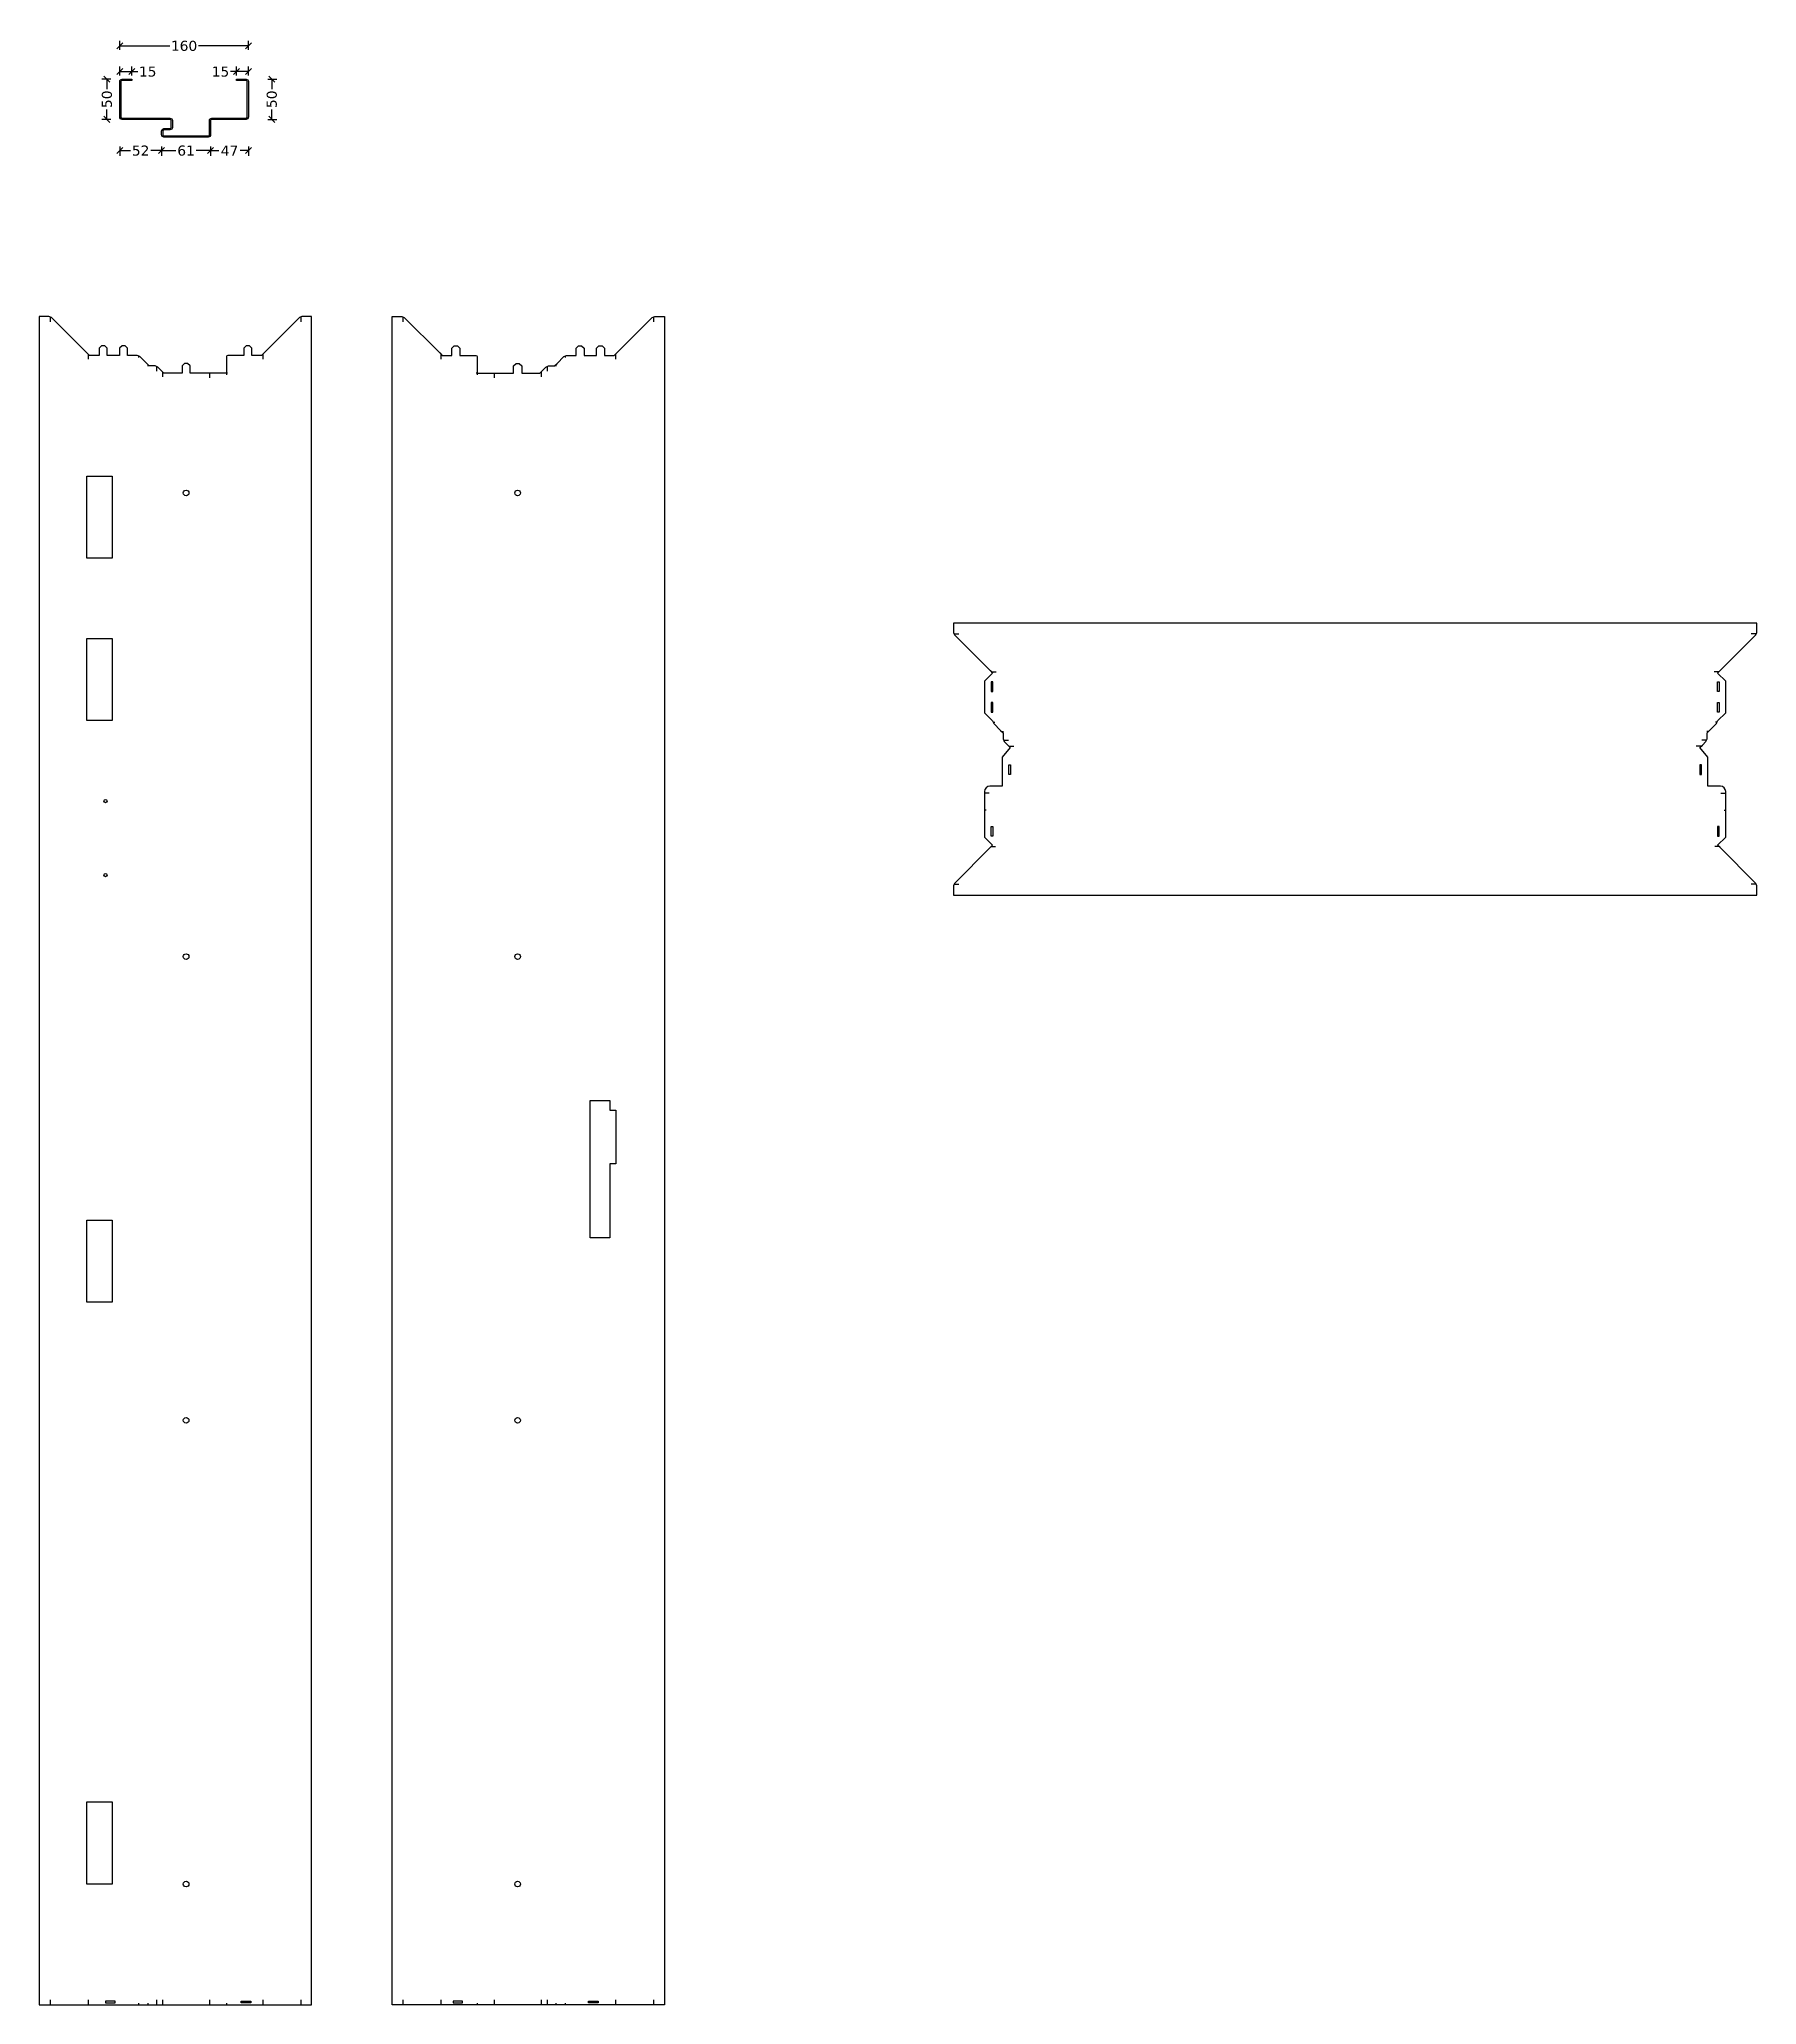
# Model space of a CAD drawing. Header units: millimetres. Extents: x 831701 to 833835, y 345381 to 347824.
import ezdxf

# ---------------------------------------------------------------- set-up
doc = ezdxf.new("R2010")
doc.units = ezdxf.units.MM
doc.header["$PDMODE"] = 3
doc.header["$PDSIZE"] = 5
doc.layers.add('A-DIMS-INSD', color=7, linetype='Continuous')
doc.styles.get("Standard").update_dxf_attribs({"font": 'verdana.ttf'})
doc.dimstyles.new('Sh', dxfattribs={"dimscale": 5, "dimtxt": 2.5, "dimasz": 1.5, "dimexe": 1.25, "dimexo": 0.625, "dimtad": 0, "dimtxsty": 'Standard', "dimblk": 'OBLIQUE', "dimcen": 2.5, "dimadec": 0, "dimazin": 0, "dimtfac": 1, "dimtmove": 0, "dimatfit": 3, "dimfxl": 1, "dimfxlon": 1, "dimarcsym": 0})

# ---------------------------------------------------------------- blocks, each defined once
blk = doc.blocks.new('_Oblique')
at = {"color": 0, "linetype": 'ByBlock', "lineweight": -2}
blk.add_line((-0.5, -0.5), (0.5, 0.5), dxfattribs=at)
blk = doc.blocks.new('*D97')
at = {"color": 0, "lineweight": -2, "transparency": 16777216}
for p, q in [((831801.3, 347810.6), (831801.3, 347821.8)), ((831961.3, 347810.6), (831961.3, 347821.8)), ((831801.3, 347815.6), (831863.5, 347815.6)), ((831961.3, 347815.6), (831899.1, 347815.6))]:
    blk.add_line(p, q, dxfattribs=at)
at = {"layer": 'Defpoints', "color": 0, "transparency": 16777216}
for p in [(831801.3, 347815.6), (831801.3, 347749.3), (831961.3, 347749.3)]:
    blk.add_point(p, dxfattribs=at)
at = {"color": 0, "lineweight": -2, "transparency": 16777216, "xscale": 7.5, "yscale": 7.5, "zscale": 7.5, "rotation": 180}
blk.add_blockref('_Oblique', (831801.3, 347815.6), dxfattribs=at)
at = {"color": 0, "lineweight": -2, "transparency": 16777216, "xscale": 7.5, "yscale": 7.5, "zscale": 7.5}
blk.add_blockref('_Oblique', (831961.3, 347815.6), dxfattribs=at)
at = {"color": 0, "transparency": 16777216, "insert": (831881.3, 347815.6), "char_height": 12.5, "attachment_point": 5}
blk.add_mtext('160', dxfattribs=at)
blk = doc.blocks.new('*D177')
at = {"layer": 'A-DIMS-INSD', "color": 0, "lineweight": -2, "transparency": 16777216}
for p, q in [((831914.3, 347690.4), (831914.3, 347679.1)), ((831914.3, 347685.4), (831924.6, 347685.4)), ((831961.3, 347685.4), (831951, 347685.4)), ((831961.3, 347690.4), (831961.3, 347679.1))]:
    blk.add_line(p, q, dxfattribs=at)
at = {"layer": 'Defpoints', "color": 0, "transparency": 16777216}
for p in [(831961.3, 347727.3), (831914.3, 347705.3), (831961.3, 347685.4)]:
    blk.add_point(p, dxfattribs=at)
at = {"layer": 'A-DIMS-INSD', "color": 0, "lineweight": -2, "transparency": 16777216, "xscale": 7.5, "yscale": 7.5, "zscale": 7.5, "rotation": 180}
blk.add_blockref('_Oblique', (831914.3, 347685.4), dxfattribs=at)
at = {"layer": 'A-DIMS-INSD', "color": 0, "lineweight": -2, "transparency": 16777216, "xscale": 7.5, "yscale": 7.5, "zscale": 7.5}
blk.add_blockref('_Oblique', (831961.3, 347685.4), dxfattribs=at)
at = {"layer": 'A-DIMS-INSD', "color": 0, "transparency": 16777216, "insert": (831937.8, 347685.4), "char_height": 12.5, "attachment_point": 5}
blk.add_mtext('47', dxfattribs=at)
blk = doc.blocks.new('*D178')
at = {"layer": 'A-DIMS-INSD', "color": 0, "lineweight": -2, "transparency": 16777216}
for p, q in [((831801.3, 347690.4), (831801.3, 347679.1)), ((831801.3, 347685.4), (831814.6, 347685.4)), ((831853.3, 347685.4), (831840, 347685.4)), ((831853.3, 347690.4), (831853.3, 347679.1))]:
    blk.add_line(p, q, dxfattribs=at)
at = {"layer": 'Defpoints', "color": 0, "transparency": 16777216}
for p in [(831801.3, 347727.3), (831853.3, 347705.3), (831801.3, 347685.4)]:
    blk.add_point(p, dxfattribs=at)
at = {"layer": 'A-DIMS-INSD', "color": 0, "lineweight": -2, "transparency": 16777216, "xscale": 7.5, "yscale": 7.5, "zscale": 7.5, "rotation": 180}
blk.add_blockref('_Oblique', (831801.3, 347685.4), dxfattribs=at)
at = {"layer": 'A-DIMS-INSD', "color": 0, "lineweight": -2, "transparency": 16777216, "xscale": 7.5, "yscale": 7.5, "zscale": 7.5}
blk.add_blockref('_Oblique', (831853.3, 347685.4), dxfattribs=at)
at = {"layer": 'A-DIMS-INSD', "color": 0, "transparency": 16777216, "insert": (831827.3, 347685.4), "char_height": 12.5, "attachment_point": 5}
blk.add_mtext('52', dxfattribs=at)
blk = doc.blocks.new('*D188')
at = {"layer": 'A-DIMS-INSD', "color": 0, "lineweight": -2, "transparency": 16777216}
for p, q in [((831790.4, 347774.3), (831779.1, 347774.3)), ((831785.4, 347774.3), (831785.4, 347762)), ((831790.4, 347724.3), (831779.1, 347724.3)), ((831785.4, 347724.3), (831785.4, 347736.5))]:
    blk.add_line(p, q, dxfattribs=at)
at = {"layer": 'Defpoints', "color": 0, "transparency": 16777216}
for p in [(831804.3, 347774.3), (831785.4, 347724.3), (831804.3, 347724.3)]:
    blk.add_point(p, dxfattribs=at)
at = {"layer": 'A-DIMS-INSD', "color": 0, "lineweight": -2, "transparency": 16777216, "xscale": 7.5, "yscale": 7.5, "zscale": 7.5}
for p, rotation in [((831785.4, 347774.3), 90), ((831785.4, 347724.3), 270)]:
    blk.add_blockref('_Oblique', p, dxfattribs=dict(at, rotation=rotation))
at = {"layer": 'A-DIMS-INSD', "color": 0, "transparency": 16777216, "insert": (831785.4, 347749.3), "char_height": 12.5, "attachment_point": 5, "rotation": 90}
blk.add_mtext('50', dxfattribs=at)
blk = doc.blocks.new('*D189')
at = {"layer": 'A-DIMS-INSD', "color": 0, "lineweight": -2, "transparency": 16777216}
for p, q in [((831985.3, 347774.3), (831996.5, 347774.3)), ((831990.3, 347774.3), (831990.3, 347762)), ((831985.3, 347724.3), (831996.5, 347724.3)), ((831990.3, 347724.3), (831990.3, 347736.5))]:
    blk.add_line(p, q, dxfattribs=at)
at = {"layer": 'Defpoints', "color": 0, "transparency": 16777216}
for p in [(831958.3, 347774.3), (831958.3, 347724.3), (831990.3, 347724.3)]:
    blk.add_point(p, dxfattribs=at)
at = {"layer": 'A-DIMS-INSD', "color": 0, "lineweight": -2, "transparency": 16777216, "xscale": 7.5, "yscale": 7.5, "zscale": 7.5}
for p, rotation in [((831990.3, 347774.3), 90), ((831990.3, 347724.3), 270)]:
    blk.add_blockref('_Oblique', p, dxfattribs=dict(at, rotation=rotation))
at = {"layer": 'A-DIMS-INSD', "color": 0, "transparency": 16777216, "insert": (831990.3, 347749.3), "char_height": 12.5, "attachment_point": 5, "rotation": 90}
blk.add_mtext('50', dxfattribs=at)
blk = doc.blocks.new('*D190')
at = {"layer": 'A-DIMS-INSD', "color": 0, "lineweight": -2, "transparency": 16777216}
for p, q in [((831801.3, 347778.6), (831801.3, 347789.9)), ((831801.3, 347783.6), (831816.3, 347783.6)), ((831816.3, 347778.6), (831816.3, 347789.9)), ((831816.3, 347783.6), (831823.8, 347783.6))]:
    blk.add_line(p, q, dxfattribs=at)
at = {"layer": 'Defpoints', "color": 0, "transparency": 16777216}
for p in [(831801.3, 347771.3), (831816.3, 347783.6), (831816.3, 347774.3)]:
    blk.add_point(p, dxfattribs=at)
at = {"layer": 'A-DIMS-INSD', "color": 0, "lineweight": -2, "transparency": 16777216, "xscale": 7.5, "yscale": 7.5, "zscale": 7.5, "rotation": 180}
blk.add_blockref('_Oblique', (831801.3, 347783.6), dxfattribs=at)
at = {"layer": 'A-DIMS-INSD', "color": 0, "lineweight": -2, "transparency": 16777216, "xscale": 7.5, "yscale": 7.5, "zscale": 7.5}
blk.add_blockref('_Oblique', (831816.3, 347783.6), dxfattribs=at)
at = {"layer": 'A-DIMS-INSD', "color": 0, "transparency": 16777216, "insert": (831836.1, 347783.6), "char_height": 12.5, "attachment_point": 5}
blk.add_mtext('15', dxfattribs=at)
blk = doc.blocks.new('*D191')
at = {"layer": 'A-DIMS-INSD', "color": 0, "lineweight": -2, "transparency": 16777216}
for p, q in [((831946.3, 347783.6), (831938.8, 347783.6)), ((831946.3, 347778.6), (831946.3, 347789.9)), ((831961.3, 347783.6), (831946.3, 347783.6)), ((831961.3, 347778.6), (831961.3, 347789.9))]:
    blk.add_line(p, q, dxfattribs=at)
at = {"layer": 'Defpoints', "color": 0, "transparency": 16777216}
for p in [(831946.3, 347783.6), (831946.3, 347774.3), (831961.3, 347771.3)]:
    blk.add_point(p, dxfattribs=at)
at = {"layer": 'A-DIMS-INSD', "color": 0, "lineweight": -2, "transparency": 16777216, "xscale": 7.5, "yscale": 7.5, "zscale": 7.5, "rotation": 180}
blk.add_blockref('_Oblique', (831946.3, 347783.6), dxfattribs=at)
at = {"layer": 'A-DIMS-INSD', "color": 0, "lineweight": -2, "transparency": 16777216, "xscale": 7.5, "yscale": 7.5, "zscale": 7.5}
blk.add_blockref('_Oblique', (831961.3, 347783.6), dxfattribs=at)
at = {"layer": 'A-DIMS-INSD', "color": 0, "transparency": 16777216, "insert": (831926.5, 347783.6), "char_height": 12.5, "attachment_point": 5}
blk.add_mtext('15', dxfattribs=at)
blk = doc.blocks.new('*D192')
at = {"layer": 'A-DIMS-INSD', "color": 0, "lineweight": -2, "transparency": 16777216}
for p, q in [((831853.3, 347690.4), (831853.3, 347679.1)), ((831853.3, 347685.4), (831871.2, 347685.4)), ((831914.3, 347685.4), (831896.4, 347685.4)), ((831914.3, 347690.4), (831914.3, 347679.1))]:
    blk.add_line(p, q, dxfattribs=at)
at = {"layer": 'Defpoints', "color": 0, "transparency": 16777216}
for p in [(831853.3, 347705.3), (831914.3, 347705.3), (831853.3, 347685.4)]:
    blk.add_point(p, dxfattribs=at)
at = {"layer": 'A-DIMS-INSD', "color": 0, "lineweight": -2, "transparency": 16777216, "xscale": 7.5, "yscale": 7.5, "zscale": 7.5, "rotation": 180}
blk.add_blockref('_Oblique', (831853.3, 347685.4), dxfattribs=at)
at = {"layer": 'A-DIMS-INSD', "color": 0, "lineweight": -2, "transparency": 16777216, "xscale": 7.5, "yscale": 7.5, "zscale": 7.5}
blk.add_blockref('_Oblique', (831914.3, 347685.4), dxfattribs=at)
at = {"layer": 'A-DIMS-INSD', "color": 0, "transparency": 16777216, "insert": (831883.8, 347685.4), "char_height": 12.5, "attachment_point": 5}
blk.add_mtext('61', dxfattribs=at)

msp = doc.modelspace()

# ---------------------------------------------------------------- linework, layer by layer
at = {"linetype": 'Continuous', "lineweight": 25}
for p, q in [((831701.437, 347479.403), (831701.437, 345380.903)), ((832478.112, 347479.403), (832478.112, 345380.903))]:
    msp.add_line(p, q, dxfattribs=at)
for p, q in [((831715.004, 347478.653), (831715.004, 347472.653)), ((832026.208, 347478.653), (832026.208, 347472.653)), ((832153.341, 347478.653), (832153.341, 347472.653)), ((832464.545, 347478.653), (832464.545, 347472.653)), ((831762.138, 347432.403), (831762.138, 347426.403)), ((831824.772, 347430.153), (831824.772, 347428.153)), ((831979.074, 347432.403), (831979.074, 347426.403)), ((832200.475, 347432.403), (832200.475, 347426.403)), ((832354.778, 347430.153), (832354.778, 347428.153)), ((832417.411, 347432.403), (832417.411, 347426.403)), ((831836.405, 347419.403), (831836.405, 347417.403)), ((831847.039, 347417.153), (831847.039, 347411.153)), ((831854.673, 347410.403), (831854.673, 347404.403)), ((831912.807, 347408.903), (831912.807, 347402.903)), ((831934.007, 347408.903), (831934.007, 347406.903)), ((832245.542, 347408.903), (832245.542, 347406.903)), ((832266.743, 347408.903), (832266.743, 347402.903)), ((832324.876, 347410.403), (832324.876, 347404.403)), ((832332.51, 347417.153), (832332.51, 347411.153)), ((832343.144, 347419.403), (832343.144, 347417.403)), ((832838.156, 347084.678), (832844.156, 347084.678)), ((833834.656, 347084.678), (833828.656, 347084.678)), ((832884.406, 347037.544), (832890.406, 347037.544)), ((833788.406, 347037.544), (833782.406, 347037.544)), ((832886.656, 346974.91), (832888.656, 346974.91)), ((832897.417, 346963.277), (832899.417, 346963.277)), ((833775.394, 346963.277), (833773.394, 346963.277)), ((833786.156, 346974.91), (833784.156, 346974.91)), ((832899.656, 346952.643), (832905.656, 346952.643)), ((832906.417, 346945.009), (832912.406, 346945.033)), ((833766.394, 346945.009), (833760.406, 346945.033)), ((833773.156, 346952.643), (833767.156, 346952.643)), ((832881.906, 346886.899), (832875.906, 346886.899)), ((832877.906, 346865.552), (832875.906, 346865.552)), ((833790.906, 346886.899), (833796.906, 346886.899)), ((833794.906, 346865.552), (833796.906, 346865.552)), ((832884.406, 346820.608), (832889.406, 346820.608)), ((833788.406, 346820.608), (833783.406, 346820.608)), ((832838.156, 346773.474), (832844.156, 346773.474)), ((833834.656, 346773.474), (833828.656, 346773.474)), ((831715.004, 345386.903), (831715.004, 345380.903)), ((831762.138, 345386.903), (831762.138, 345380.903)), ((831824.772, 345382.903), (831824.772, 345380.903)), ((831836.405, 345382.903), (831836.405, 345380.903)), ((831847.039, 345386.903), (831847.039, 345380.903)), ((831854.673, 345386.903), (831854.673, 345380.903)), ((831912.807, 345386.903), (831912.807, 345380.903)), ((831934.007, 345382.903), (831934.007, 345380.903)), ((831979.074, 345386.903), (831979.074, 345380.903)), ((832026.208, 345386.903), (832026.208, 345380.903)), ((832026.208, 345386.903), (832026.208, 345380.903)), ((832153.341, 345386.903), (832153.341, 345380.903)), ((832153.341, 345386.903), (832153.341, 345380.903)), ((832200.475, 345386.903), (832200.475, 345380.903)), ((832245.542, 345382.903), (832245.542, 345380.903)), ((832266.743, 345386.903), (832266.743, 345380.903)), ((832324.876, 345386.903), (832324.876, 345380.903)), ((832332.51, 345386.903), (832332.51, 345380.903)), ((832343.144, 345382.903), (832343.144, 345380.903)), ((832354.778, 345382.903), (832354.778, 345380.903)), ((832417.411, 345386.903), (832417.411, 345380.903)), ((832464.545, 345386.903), (832464.545, 345380.903))]:
    msp.add_line(p, q)
for points in [[(831804.307, 347772.753, 0.41421356), (831802.807, 347771.253), (831802.807, 347727.253, 0.41421356), (831804.307, 347725.753), (831863.807, 347725.753, -0.41421356), (831866.807, 347722.753), (831866.807, 347714.253, -0.41421356), (831863.807, 347711.253), (831856.307, 347711.253, 0.41421356), (831854.807, 347709.753), (831854.807, 347705.253, 0.41421356), (831856.307, 347703.753), (831911.307, 347703.753, 0.41421356), (831912.807, 347705.253), (831912.807, 347722.753, -0.41421356), (831915.807, 347725.753), (831958.307, 347725.753, 0.41421356), (831959.807, 347727.253), (831959.807, 347771.253, 0.41421356), (831958.307, 347772.753), (831946.307, 347772.753), (831946.307, 347774.253), (831958.307, 347774.253, -0.41421356), (831961.307, 347771.253), (831961.307, 347727.253, -0.41421356), (831958.307, 347724.253), (831915.807, 347724.253, 0.41421356), (831914.307, 347722.753), (831914.307, 347705.253, -0.41421356), (831911.307, 347702.253), (831856.307, 347702.253, -0.41421356), (831853.307, 347705.253), (831853.307, 347709.753, -0.41421356), (831856.307, 347712.753), (831863.807, 347712.753, 0.41421356), (831865.307, 347714.253), (831865.307, 347722.753, 0.41421356), (831863.807, 347724.253), (831804.307, 347724.253, -0.41421356), (831801.307, 347727.253), (831801.307, 347771.253, -0.41421356), (831804.307, 347774.253), (831816.307, 347774.253), (831816.307, 347772.753)], [(831804.307, 347772.753, 0.41421356), (831802.807, 347771.253), (831802.807, 347727.253, 0.41421356), (831804.307, 347725.753), (831863.807, 347725.753, -0.41421356), (831866.807, 347722.753), (831866.807, 347714.253, -0.41421356), (831863.807, 347711.253), (831856.307, 347711.253, 0.41421356), (831854.807, 347709.753), (831854.807, 347705.253, 0.41421356), (831856.307, 347703.753), (831911.307, 347703.753, 0.41421356), (831912.807, 347705.253), (831912.807, 347722.753, -0.41421356), (831915.807, 347725.753), (831958.307, 347725.753, 0.41421356), (831959.807, 347727.253), (831959.807, 347771.253, 0.41421356), (831958.307, 347772.753), (831946.307, 347772.753), (831946.307, 347774.253), (831958.307, 347774.253, -0.41421356), (831961.307, 347771.253), (831961.307, 347727.253, -0.41421356), (831958.307, 347724.253), (831915.807, 347724.253, 0.41421356), (831914.307, 347722.753), (831914.307, 347705.253, -0.41421356), (831911.307, 347702.253), (831856.307, 347702.253, -0.41421356), (831853.307, 347705.253), (831853.307, 347709.753, -0.41421356), (831856.307, 347712.753), (831863.807, 347712.753, 0.41421356), (831865.307, 347714.253), (831865.307, 347722.753, 0.41421356), (831863.807, 347724.253), (831804.307, 347724.253, -0.41421356), (831801.307, 347727.253), (831801.307, 347771.253, -0.41421356), (831804.307, 347774.253), (831816.307, 347774.253), (831816.307, 347772.753)], [(831804.307, 347772.753, 0.41421356), (831802.807, 347771.253), (831802.807, 347727.253, 0.41421356), (831804.307, 347725.753), (831863.807, 347725.753, -0.41421356), (831866.807, 347722.753), (831866.807, 347714.253, -0.41421356), (831863.807, 347711.253), (831856.307, 347711.253, 0.41421356), (831854.807, 347709.753), (831854.807, 347705.253, 0.41421356), (831856.307, 347703.753), (831911.307, 347703.753, 0.41421356), (831912.807, 347705.253), (831912.807, 347722.753, -0.41421356), (831915.807, 347725.753), (831958.307, 347725.753, 0.41421356), (831959.807, 347727.253), (831959.807, 347771.253, 0.41421356), (831958.307, 347772.753), (831946.307, 347772.753), (831946.307, 347774.253), (831958.307, 347774.253, -0.41421356), (831961.307, 347771.253), (831961.307, 347727.253, -0.41421356), (831958.307, 347724.253), (831915.807, 347724.253, 0.41421356), (831914.307, 347722.753), (831914.307, 347705.253, -0.41421356), (831911.307, 347702.253), (831856.307, 347702.253, -0.41421356), (831853.307, 347705.253), (831853.307, 347709.753, -0.41421356), (831856.307, 347712.753), (831863.807, 347712.753, 0.41421356), (831865.307, 347714.253), (831865.307, 347722.753, 0.41421356), (831863.807, 347724.253), (831804.307, 347724.253, -0.41421356), (831801.307, 347727.253), (831801.307, 347771.253, -0.41421356), (831804.307, 347774.253), (831816.307, 347774.253), (831816.307, 347772.753)], [(831804.307, 347772.753, 0.41421356), (831802.807, 347771.253), (831802.807, 347727.253, 0.41421356), (831804.307, 347725.753), (831863.807, 347725.753, -0.41421356), (831866.807, 347722.753), (831866.807, 347714.253, -0.41421356), (831863.807, 347711.253), (831856.307, 347711.253, 0.41421356), (831854.807, 347709.753), (831854.807, 347705.253, 0.41421356), (831856.307, 347703.753), (831911.307, 347703.753, 0.41421356), (831912.807, 347705.253), (831912.807, 347722.753, -0.41421356), (831915.807, 347725.753), (831958.307, 347725.753, 0.41421356), (831959.807, 347727.253), (831959.807, 347771.253, 0.41421356), (831958.307, 347772.753), (831946.307, 347772.753), (831946.307, 347774.253), (831958.307, 347774.253, -0.41421356), (831961.307, 347771.253), (831961.307, 347727.253, -0.41421356), (831958.307, 347724.253), (831915.807, 347724.253, 0.41421356), (831914.307, 347722.753), (831914.307, 347705.253, -0.41421356), (831911.307, 347702.253), (831856.307, 347702.253, -0.41421356), (831853.307, 347705.253), (831853.307, 347709.753, -0.41421356), (831856.307, 347712.753), (831863.807, 347712.753, 0.41421356), (831865.307, 347714.253), (831865.307, 347722.753, 0.41421356), (831863.807, 347724.253), (831804.307, 347724.253, -0.41421356), (831801.307, 347727.253), (831801.307, 347771.253, -0.41421356), (831804.307, 347774.253), (831816.307, 347774.253), (831816.307, 347772.753)], [(831878.74, 347408.903), (831856.24, 347408.903), (831853.106, 347411.903), (831848.606, 347416.403), (831845.472, 347417.903), (831837.972, 347417.903), (831834.838, 347420.903), (831826.338, 347429.403), (831823.205, 347430.903), (831811.202, 347430.903), (831811.202, 347439.903), (831808.202, 347442.903), (831804.202, 347442.903), (831801.202, 347439.903), (831801.202, 347430.903), (831785.705, 347430.903), (831785.705, 347439.903), (831782.705, 347442.903), (831778.705, 347442.903), (831775.705, 347439.903), (831775.705, 347430.903), (831763.705, 347430.903), (831760.571, 347433.903), (831716.571, 347477.903), (831713.437, 347479.403), (831701.437, 347479.403), (831701.437, 345380.903), (832039.775, 345380.903), (832039.775, 347479.403), (832027.775, 347479.403), (832024.641, 347477.903), (831980.641, 347433.903), (831977.507, 347430.903), (831965.507, 347430.903), (831965.507, 347439.903), (831962.507, 347442.903), (831958.507, 347442.903), (831955.507, 347439.903), (831955.507, 347430.903), (831935.507, 347430.903, 0.41421356), (831934.007, 347429.403), (831934.007, 347409.403), (831935.007, 347409.403), (831935.007, 347408.903), (831888.74, 347408.903), (831888.74, 347417.903), (831885.74, 347420.903), (831881.74, 347420.903), (831878.74, 347417.903)], [(832300.81, 347408.903), (832323.31, 347408.903), (832326.443, 347411.903), (832330.943, 347416.403), (832334.077, 347417.903), (832341.577, 347417.903), (832344.711, 347420.903), (832353.211, 347429.403), (832356.345, 347430.903), (832368.348, 347430.903), (832368.348, 347439.903), (832371.348, 347442.903), (832375.348, 347442.903), (832378.348, 347439.903), (832378.348, 347430.903), (832393.845, 347430.903), (832393.845, 347439.903), (832396.845, 347442.903), (832400.845, 347442.903), (832403.845, 347439.903), (832403.845, 347430.903), (832415.845, 347430.903), (832418.978, 347433.903), (832462.978, 347477.903), (832466.112, 347479.403), (832478.112, 347479.403), (832478.112, 345380.903), (832139.775, 345380.903), (832139.775, 347479.403), (832151.775, 347479.403), (832154.908, 347477.903), (832198.908, 347433.903), (832202.042, 347430.903), (832214.042, 347430.903), (832214.042, 347439.903), (832217.042, 347442.903), (832221.042, 347442.903), (832224.042, 347439.903), (832224.042, 347430.903), (832244.042, 347430.903, -0.41421356), (832245.542, 347429.403), (832245.542, 347409.403), (832244.542, 347409.403), (832244.542, 347408.903), (832290.81, 347408.903), (832290.81, 347417.903), (832293.81, 347420.903), (832297.81, 347420.903), (832300.81, 347417.903)]]:
    msp.add_lwpolyline(points, format="xyb", close=True, dxfattribs=at)
for points in [[(831760.338, 347280.903), (831791.838, 347280.903), (831791.838, 347178.903), (831760.338, 347178.903)], [(831760.338, 347078.903), (831791.838, 347078.903), (831791.838, 346976.903), (831760.338, 346976.903)], [(832410.284, 346426.153), (832410.284, 346334.153), (832385.784, 346334.153), (832385.784, 346504.653), (832410.284, 346504.653), (832410.284, 346492.653), (832418.011, 346492.653), (832418.011, 346426.153)], [(831760.338, 346355.903), (831791.838, 346355.903), (831791.838, 346253.903), (831760.338, 346253.903)], [(831760.338, 345632.903), (831791.838, 345632.903), (831791.838, 345530.903), (831760.338, 345530.903)]]:
    msp.add_lwpolyline(points, close=True)
msp.add_lwpolyline([(832882.465, 346895.399, 0.41421356), (832875.906, 346888.84), (832875.906, 346832.222), (832885.906, 346822.175), (832882.906, 346819.041), (832838.906, 346775.041), (832837.406, 346771.907), (832837.406, 346759.907), (833835.406, 346759.907), (833835.406, 346771.907), (833833.906, 346775.041), (833789.906, 346819.041), (833786.906, 346822.175), (833796.906, 346832.222), (833796.906, 346888.84, 0.41421356), (833790.346, 346895.399), (833774.906, 346895.399), (833774.906, 346895.399), (833774.906, 346931.548), (833764.906, 346943.442), (833767.906, 346946.6), (833772.406, 346951.076), (833773.906, 346954.21), (833773.906, 346961.71), (833776.906, 346964.867), (833785.406, 346973.344), (833786.906, 346976.477), (833796.906, 346986.501), (833796.906, 347026.001), (833786.906, 347035.977), (833789.906, 347039.135), (833833.906, 347083.111), (833835.406, 347086.245), (833835.406, 347098.245), (832837.406, 347098.245), (832837.406, 347086.245), (832838.906, 347083.111), (832882.906, 347039.135), (832885.906, 347035.977), (832875.906, 347026.001), (832875.906, 346986.501), (832885.906, 346976.477), (832887.406, 346973.344), (832895.906, 346964.867), (832898.906, 346961.71), (832898.906, 346954.21), (832900.406, 346951.076), (832904.906, 346946.6), (832907.906, 346943.442), (832897.906, 346931.548), (832897.906, 346895.399), (832897.906, 346895.399)], format="xyb", close=True)
for points in [[(832886.156, 347025.001), (832884.156, 347025.001), (832884.156, 347013.001), (832886.156, 347013.001)], [(833786.656, 347025.001), (833788.656, 347025.001), (833788.656, 347013.001), (833786.656, 347013.001)], [(832886.156, 346999.501), (832884.156, 346999.501), (832884.156, 346987.501), (832886.156, 346987.501)], [(833786.656, 346999.501), (833788.656, 346999.501), (833788.656, 346987.501), (833786.656, 346987.501)], [(832906.156, 346921.946), (832908.156, 346921.946), (832908.156, 346909.946), (832906.156, 346909.946)], [(833766.656, 346921.946), (833764.656, 346921.946), (833764.656, 346909.946), (833766.656, 346909.946)], [(832884.156, 346845.198), (832886.156, 346845.198), (832886.156, 346833.198), (832884.156, 346833.198)], [(833788.656, 346845.198), (833786.656, 346845.198), (833786.656, 346833.198), (833788.656, 346833.198)], [(831783.705, 345383.403), (831795.705, 345383.403), (831795.705, 345385.403), (831783.705, 345385.403)], [(831964.074, 345383.403), (831952.074, 345383.403), (831952.074, 345385.403), (831964.074, 345385.403)], [(832215.475, 345383.403), (832227.475, 345383.403), (832227.475, 345385.403), (832215.475, 345385.403)], [(832395.845, 345383.403), (832383.845, 345383.403), (832383.845, 345385.403), (832395.845, 345385.403)]]:
    msp.add_lwpolyline(points, close=True, dxfattribs=at)
for centre, radius in [((831883.807, 347259.903), 3.5), ((832295.743, 347259.903), 3.5), ((831783.705, 346876.903), 2), ((831783.705, 346784.903), 2), ((831883.807, 346683.569), 3.5), ((832295.743, 346683.569), 3.5), ((831883.807, 346107.236), 3.5), ((832295.743, 346107.236), 3.5), ((831883.807, 345530.903), 3.5), ((832295.743, 345530.903), 3.5)]:
    msp.add_circle(centre, radius)

# ---------------------------------------------------------------- dimensions: what is measured, and where the dimension line sits
dim = msp.add_linear_dim(base=(831801.307, 347815.584), p1=(831961.307, 347749.253), p2=(831801.307, 347749.253), angle=180, dimstyle='Sh')
dim.commit()
dim.dimension.update_dxf_attribs({"geometry": '*D97', "text_midpoint": (831881.307, 347815.584)})
at = {"layer": 'A-DIMS-INSD'}
for base, p1, p2, angle, picture, middle in [((831785.356, 347724.253), (831804.307, 347774.253), (831804.307, 347724.253), 90, '*D188', (831785.356, 347749.253)), ((831816.307, 347783.62), (831801.307, 347771.253), (831816.307, 347774.253), 180, '*D190', (831836.086, 347783.62)), ((831990.287, 347724.253), (831958.307, 347774.253), (831958.307, 347724.253), 90, '*D189', (831990.287, 347749.253)), ((831801.307, 347685.379), (831853.307, 347705.253), (831801.307, 347727.253), 180, '*D178', (831827.307, 347685.379))]:
    dim = msp.add_linear_dim(base=base, p1=p1, p2=p2, angle=angle, dimstyle='Sh', dxfattribs=at)
    dim.commit()
    dim.dimension.update_dxf_attribs({"geometry": picture, "text_midpoint": middle})
for base, p1, p2, picture, middle in [((831946.307, 347783.62), (831961.307, 347771.253), (831946.307, 347774.253), '*D191', (831926.527, 347783.62)), ((831961.307, 347685.379), (831914.307, 347705.253), (831961.307, 347727.253), '*D177', (831937.807, 347685.379)), ((831853.307, 347685.379), (831914.307, 347705.253), (831853.307, 347705.253), '*D192', (831883.807, 347685.379))]:
    dim = msp.add_linear_dim(base=base, p1=p1, p2=p2, dimstyle='Sh', dxfattribs=at)
    dim.commit()
    dim.dimension.update_dxf_attribs({"geometry": picture, "text_midpoint": middle})

doc.saveas('drawing.dxf')
